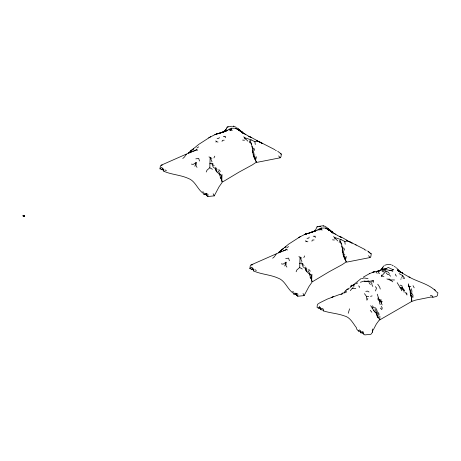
<?xml version="1.0" encoding="UTF-8"?>
<svg xmlns="http://www.w3.org/2000/svg" width="461" height="461" viewBox="0 0 461 461"><rect width="100%" height="100%" fill="white"/><g stroke="black" fill="none" stroke-linecap="round" stroke-linejoin="round"><path stroke-width="0.69" d="M410.336 293.772L412.105 296.314L411.679 297.91L411.8 301.39L379.069 320.291L376.268 324.164L373.289 329.897L372.292 330.842L372.586 332.07L370.903 334.306L364.755 334.905L362.663 333.073L360.727 332.807L360.225 331.643L358.497 331.073L356.618 329.033L356.526 327.863C352.999 323.443 350.325 317.145 343.946 315.768C337.325 313.417 330.295 313.077 323.703 310.979L322.712 309.982L320.689 309.694L319.565 306.83L318.309 308.086L317.053 307.366L317.341 304.865L318.102 303.816L319.15 303.471M379.864 316.108L379.812 319.859L378.078 317.306L377.928 313.509L375.248 312.253C373.041 310.518 372.776 307.447 370.609 305.706M412.912 297.564L412.964 295.138L411.713 293.311L411.909 291.162L411.396 288.77M191.436 164.116L193.211 164.416L196.155 162.439L196.075 166.075L197.026 167.343M281.325 263.859L283.106 264.159L286.045 262.182L285.97 265.818L286.915 267.086M222.035 174.546L221.787 180.458L222.11 182.464L219.038 186.832L214.227 195.879L207.848 196.507L205.9 194.68L203.987 194.427L203.272 193.361C197.412 189.436 195.395 180.885 188.18 178.367C180.447 174.886 171.596 174.69 163.926 171.302L162.629 168.369L161.638 167.441L159.984 168.87L163.453 170.178M311.93 274.289L311.682 280.202L312.005 282.207L308.928 286.575L304.116 295.622L297.743 296.25L295.789 294.423L293.882 294.17L293.167 293.104C287.301 289.18 285.29 280.628 278.075 278.11C270.342 274.629 261.485 274.433 253.821 271.045L252.524 268.112L251.527 267.184L249.879 268.613L253.343 269.921M207.848 196.507L207.974 194.196L204.834 193.32L203.987 194.427M297.743 296.25L297.864 293.939L294.723 293.063L293.882 294.17M24.387 216.221L24.185 216.307C23.188 215.829 23.603 214.832 24.3 215.984L24.531 216.105C22.722 214.93 23.937 215.592 24.3 215.437C25.078 216.382 23.494 214.861 23.35 215.518C25.142 215.558 23.476 214.872 23.707 216.347C26.45 215.598 21.552 214.953 23.707 216.347L24.26 215.437L23.165 215.65L24.133 216.053L24.491 215.771L24.174 215.362M277.706 151.243L281.337 154.078L280.997 156.694L280.184 157.795L256.927 162.364L256.374 162.163L253.343 155.374M367.601 250.986L371.226 253.821L370.892 256.437L370.074 257.538L346.822 262.107L346.263 261.906L343.232 255.117M359.269 287.578L359.39 286.414L358.502 285.929M159.984 168.87L160.319 166.3L161.137 165.222L191.995 151.617M249.879 268.613L250.214 266.043L251.026 264.966L281.89 251.36M249.303 142.789L249.499 141.135L251.182 139.89L254.91 141.711L256.973 141.354L258.535 141.821M339.192 242.532L339.394 240.878L341.071 239.634L344.799 241.455L346.862 241.097L348.424 241.564M206.251 172.011L206.972 170.224L209.801 167.758L210.158 157.391L208.966 156.901M296.141 271.754L296.867 269.967L299.69 267.501L300.048 257.134L298.855 256.644M395.653 274.122L395.532 274.94L396.42 276.174M23.05 215.829L23.229 215.535C23.39 216.007 25.09 214.884 23.269 215.581M373.191 282.518L373.473 280.789L365.492 281.694M255.181 159.535L255.446 157.939L254.72 156.383L253.262 154.902L252.57 150.983M345.076 259.278L345.341 257.682L344.615 256.126L343.157 254.645L342.465 250.726M219.764 175.243L219.978 174.12L218.226 170.812M309.659 274.987L309.873 273.863L308.115 270.555M401.404 290.776L402.28 287.848L402.004 285.849L400.108 285.088M23.713 215.333L23.471 216.307C24.773 215.097 22.681 215.477 23.868 215.322M255.861 159.218L256.437 156.717M345.75 258.961L346.332 256.46M383.932 276.318L381.449 276.185L381.737 275.05M350.792 286.846L351.121 285.543L351.685 285.129L352.642 285.445L353.518 285.134M344.413 292.994L344.811 291.508L345.589 290.574L345.617 291.444L346.476 290.793M353.789 286.656L354.1 285.515M348.239 313.273L349.576 308.835M362.663 333.073L363.014 331.914L361.655 331.666L360.727 332.807L360.542 330.727L359.384 329.92L358.497 331.073M205.9 194.68L206.246 193.539L206.759 195.81M295.789 294.423L296.141 293.282L296.648 295.553M222.029 141.446L222.404 140.346L224.19 140.196M311.918 241.189L312.293 240.089L314.079 239.939M194.836 166.26L196.155 162.439M284.731 266.003L286.045 262.182M346.39 291.721L346.176 292.314L342.235 293.179M372.672 328.998L372.263 330.139L372.586 332.07M375.467 290.96L376.539 288.073L375.329 286.638M348.141 289.502L348.545 288.442L349.455 288.056M219.292 137.366L218.917 138.335L217.131 138.617M309.187 237.11L308.807 238.078L307.026 238.36M225.861 129.754L227.094 127.15L228.16 126.787M221.787 180.458L221.194 174.978L218.721 173.826L216.336 170.858L216.998 169.354L215.541 167.32M311.682 280.202L311.089 274.721L308.611 273.569L306.231 270.601L306.888 269.097L305.436 267.063M410.111 292.798L410.503 291.899L410.232 290.136L408.746 286.102L408.538 283.815M315.312 230.506L316.989 226.893L318.055 226.53M213.956 157.898L214.786 156.158M303.845 257.641L304.681 255.901M400.828 279.326L401.139 278.698M401.71 277.597L402.695 275.638L399.128 273.627M23.753 215.84L24.26 215.69M188.607 153.069L189.004 152.349M278.496 252.812L278.899 252.092M23.609 215.31L24.427 215.886L24.081 215.443M367.855 298.474L366.881 300.209L366.553 296.504L364.455 293.645M382.901 267.15L381.766 269.115L382.659 267.196L382.336 267.991L384.019 265.761M381.028 270.106L381.892 268.7M225.66 129.702L224.974 130.809L226.253 128.93M379.461 271.252L378.383 272.9L379.599 273.5M224.271 131.719L225.187 130.394M314.465 231.019L315.082 230.137M313.964 231.779L314.736 230.667M224.225 131.794L224.847 130.924M161.586 169.729L162.629 168.369L163.609 169.515L163.926 171.302M251.481 269.472L252.524 268.112L253.504 269.259L253.821 271.045M350.32 290.649L352.227 288.229L353.212 287.681M186.411 154.251L184.348 157.149L182.787 158.457M276.3 253.994L274.237 256.892L272.676 258.2M189.846 152.96L190.543 152.118M23.649 215.569L23.269 216.221L23.523 216.053M188.705 153.017L189.385 152.222M278.594 252.761L279.274 251.965M235.041 128.273L231.497 128.221L231.197 129.979L230.246 130.215M324.93 228.016L321.167 228.12L321.478 228.339L321.087 229.722L322.251 229.97M23.597 215.535L23.125 216.105L23.788 215.61M389.43 273.511L388.035 272.042L386.064 271.195L381.449 276.185M189.627 151.911L198.708 144.408L210.74 136.686M279.522 251.654L288.603 244.151L300.635 236.43M350.256 287.37L352.919 285.203L354.814 284.489M230.027 129.893L231.583 128.596M321.478 228.339L318.764 230.148M284.956 247.327L285.941 246.52L285.1 247.205M190.358 151.398L193.511 148.874L190.422 151.012M280.248 251.141L283.406 248.617L280.317 250.755M23.713 215.598L23.05 215.973L23.574 215.489M215.863 142.017L216.353 141.671L218.007 142.063M305.752 241.754L306.242 241.414L307.896 241.806M352.642 285.445L361.424 278.311M346.217 290.027L347.905 288.909L346.972 289.525M196.853 148.027L198.679 146.857M286.742 247.77L288.574 246.6M377.795 271.218L382.803 269.293L376.902 271.356L376.942 271.713L378.856 270.607M363.389 277.078L369.745 273.506M208.637 137.839L215.316 134.474L216.947 133.903L214.884 134.652L222.79 132.209L220.508 133.01M298.532 237.582L305.211 234.217L306.836 233.646L304.779 234.395L312.685 231.952L308.109 233.45M319.536 302.912L327.408 299.045L340.068 294.308M355.811 283.913L357.736 282.91M369.301 273.736L375.266 271.345L377.184 273.315M190.145 152.528L196.922 149.744L197.55 150.321M280.034 252.271L286.817 249.487L287.439 250.064M223.314 136.502L225.458 136.468M313.203 236.245L315.353 236.211M385.166 269.057L386.226 268.579L384.365 269.189M227.365 130.411L215.316 134.474L216.641 134.174M317.26 230.154L314.235 231.197M313.664 231.497L311.648 232.367L315.422 230.892L308.985 233.001M333.585 296.55L331.62 297.38L332.421 297.04M228.956 129.276L231.497 128.221M318.845 229.019L321.386 227.965M209.715 163.834L211.288 163.2L213.028 163.736M299.604 263.577L301.183 262.943L302.917 263.479M229.428 129.443L224.53 131.322L226.535 131.028M317.047 230.085L319.317 229.186M314.69 230.863L309.942 232.776M362.156 278.605L363.85 277.937L368.028 278.605M193.441 151.156L196.922 149.744L196.069 149.278M283.331 250.899L286.817 249.487L285.964 249.021M222.196 132.572L224.081 131.852M313.97 231.595L315.871 230.869M219.038 133.413L227.146 130.544M384.762 265.254L387.171 264.533L391.124 264.649M380.988 269.887L382.826 268.93L386.191 268.636L388.369 267.363L390.473 268.625M340.794 294.314L342.903 293.594L340.742 294.291M364.34 281.585L368.616 280.933M307.216 233.629L305.211 234.217L306.536 233.917M360.398 282.259L364.323 281.014L366.08 281.302M218.773 133.54L219.885 133.206M370.569 296.348L372.102 295.91M227.094 127.15L228.979 126.66M316.989 226.893L320.625 226.397M377.668 271.402L378.498 271.224L376.533 271.512M384.238 269.771L382.411 270.158L386.185 269.593L392.922 271.085L390.288 270.267L391.032 270.417L389.113 270.348M382.106 271.327L383.016 271.143L383.074 271.857L384.376 271.829M411.333 297.939L411.8 301.39L415.862 300.048L430.833 297.045L432.954 297.218L435.247 296.769L436.821 296.244L437.581 295.196L437.869 292.695L436.613 291.98C429.577 283.97 418.029 282.103 408.993 276.963L409.962 277.557L397.86 270.532L399.232 271.471M371.612 281.135L373.473 280.789M195.804 158.861L198.697 158.365L199.492 161.022M285.699 258.604L288.592 258.108L289.387 260.765M365.809 291.352L367.521 291.11L369.013 291.997M327.224 228.668L326.376 227.187L324.959 226.299L323.23 225.786L319.369 226.265M189.978 151.807L190.889 151.698M279.873 251.55L280.778 251.435M229.474 126.521L231.67 126.268M161.137 165.222L162.33 165.101M251.026 264.966L252.818 264.781M232.39 126.55L233.468 126.447L233.335 126.043L236.481 127.443M351.121 285.543L352.999 285.388M229.405 130.037L232.361 130.227M319.3 229.78L321.087 229.722M430.309 295.72L431.974 295.662L432.954 297.218M254.991 154.902L253.262 154.902L253.988 153.467C252.818 149.427 252.017 145.446 250.438 141.567L251.331 144.293M344.886 254.645L343.157 254.645L343.877 253.21L342.327 248.122M394.53 279.954L390.6 279.954L388.842 278.836M384.549 270.693L385.736 270.716L386.064 271.195M410.515 293.271L411.713 293.311M352.227 288.229L355.794 288.644M366.553 296.504L368.731 296.636M242.642 140.075L244.468 140.282M332.537 239.818L334.363 240.025M377.98 297.864L378.02 299.696L379.541 300.975L382.348 301.776M392.346 269.593L393.573 269.812L391.014 268.798M403.052 278.15L404.602 278.432L402.695 275.638M397.186 282.668L400.056 287.434L402.28 287.848L404.666 290.534M377.254 294.176L379.063 299.552L381.524 300.036L379.541 300.975L379.53 302.791L380.198 304.658M251.182 139.89L244.399 137.614L243.765 136.808M341.071 239.634L334.288 237.357L333.66 236.551M401.923 289.635L403.801 290.09L404.13 292.262M280.265 153.813L281.337 154.078M370.16 253.556L371.226 253.821M408.746 286.102L410.814 286.627M318.309 308.086L320.234 308.576M275.367 150.234L276.358 150.528M364.76 249.827L366.253 250.271M386.894 278.922L391.072 280.472L392.772 281.838M334.185 233.341L337.999 235.778L342.281 237.594L347.191 240.423M340.391 236.96L341.526 237.369L339.388 236.274M252.115 147.739L254.092 148.511L254.656 150.43M248.623 136.421L251.81 137.701L249.879 136.825M249.292 136.56L244.295 133.598M23.523 215.368L23.943 215.333M245.506 134.468L241.789 132.324L243.201 133.632M335.401 234.211L331.678 232.067L333.09 233.375M364.772 249.43L349 241.362M355.362 244.607L356.232 245.045M249.493 136.531L257.296 140.68M274.883 149.687L259.105 141.619M398.223 270.745L400.776 272.099L398.748 271.016L399.889 271.615M346.568 240.146L352.129 243.114L349.161 241.662M326.797 228.765L325.293 227.959L332.727 232.356L327.298 229.031M202.742 191.73L203.9 192.358M292.637 291.473L293.79 292.101M434.458 289.635L435.357 290.148M259.272 141.919L262.24 143.371L256.673 140.403L257.785 141.078M391.908 265.063L393.268 265.853M401.79 272.589L402.833 273.194L400.678 271.938M209.801 167.758L212.412 169.279M299.69 267.501L302.301 269.022M211.916 158.428L210.158 157.391L212.025 161.886M301.805 258.166L300.048 257.134L301.915 261.629M164.963 169.867L166.444 170.777M254.858 269.61L256.339 270.521M243.345 132.837L241.501 131.587L242.388 132.405M333.234 232.58L331.39 231.33L332.721 232.551M242.181 132.486L240.792 131.5L242.849 133.068M332.076 232.223L330.687 231.243L332.738 232.811M23.943 215.598L23.949 216.347L23.903 215.84M242.832 132.612L238.66 129.979L242.832 132.612L239.005 129.455M216.336 170.858L215.541 168.859L213.201 167.066L211.893 163.828L214.169 165.753M306.231 270.601L305.43 268.602L303.096 266.81L301.788 263.571L304.064 265.496M394.38 266.337L395.538 267.282M332.727 232.356L328.9 229.198M237.432 128.049L239.466 130.071L238.32 128.838M327.327 227.792L329.356 229.814L328.209 228.581M378.078 317.306L377.219 316.459L375.946 310.754L374.943 309.141M370.552 282.046L371.848 283.365L371.912 284.679L372.816 286.483M377.951 317.75L376.424 313.687L373.744 310.512M396.46 267.755L399.393 271.448M247.88 141.187L244.399 137.614L245.252 139.182M337.775 240.93L334.288 237.357L335.141 238.925M380.383 308.086L381.771 309.567L382.273 307.913L381.212 306.386M390.588 276.22L389.188 274.704L387.424 274.376L386.312 272.947M399.047 271.068L400.24 272.451M377.738 284.207L379.657 287.065L380.262 289.059M319.565 306.83L320.47 307.885L320.689 309.694L321.697 308.3L323.213 309.037L323.703 310.979M399.249 271.229L397.952 269.697L399.722 271.788M308.703 269.305L310.293 271.172M218.814 169.562L220.398 171.429M370.287 310.38L371.86 312.253M368.552 255.682L370.074 257.538M278.657 155.939L280.184 157.795M311.296 278.778L310.005 276.104L309.873 273.863M221.407 179.035L220.116 176.361L219.978 174.12M370.373 284.512L369.192 282.921L368.858 281.129M306.928 271.892L305.764 270.325L305.43 268.602M217.033 172.149L215.875 170.582L215.541 168.859M310.063 277.395L311.169 278.928M220.174 177.652L221.274 179.185M24.306 215.518L24.531 216.105M372.442 305.787L373.71 307.66L375.646 307.931L376.827 309.994L377.294 311.976L378.746 313.082L379.051 314.846M305.735 240.561L306.242 241.414M215.846 140.818L216.353 141.671M405.473 292.383L406.988 295.011L406.694 292.896M382.152 304.952L380.803 301.938L379.541 300.975L379.063 299.552M413.039 285.699L414.18 287.82M368.581 251.47L369.365 252.933M345.641 260.598L343.485 256.074M255.746 160.854L253.59 156.331M342.961 249.395L341.826 246.053M253.066 149.652L251.937 146.31M403.801 290.09L402.28 287.848L400.632 289.001L400.056 287.434M303.05 293.496L304.116 295.622M213.161 193.753L214.227 195.879M410.93 296.411L411.679 297.91M314.857 236.441L315.364 237.496M224.968 136.698L225.475 137.753M408.446 284.996L409.305 287.105L411.131 296.331M323.23 225.786L323.363 226.19M341.226 244.036L340.333 241.31L341.716 244.509L342.004 247.482L343.987 248.254L344.546 250.173M345.917 260.817L346.263 261.906L342.137 264.672L328.808 271.932L313.042 281.383L312.137 281.608L311.809 280.507M256.028 161.073L256.374 162.163L252.248 164.929L238.919 172.189L223.153 181.64L222.242 181.865L221.92 180.764M410.446 294.735L410.768 295.853M363.014 331.914L363.516 334.179M381.138 301.632L381.397 303.021M342.212 249.96L342.609 252.513M252.317 150.217L252.714 152.77M344.799 241.455L345.174 244.272M254.91 141.711L255.279 144.529M372.085 307.268L372.286 308.87M376.424 312.587L376.424 313.687M223.769 131.754L221.758 132.624L225.533 131.149L223.769 131.754M374.286 271.961L372.937 272.146L374.286 271.961M240.146 130.912L238.435 130.233L241.616 131.616L240.146 130.912M330.036 230.656L328.33 229.97L331.505 231.359L330.036 230.656M398.742 271.068L397.313 270.48L399.641 271.448L398.742 271.068M237.64 129.322L235.398 128.216L239.703 130.63L237.64 129.322M240.072 130.382L238.608 129.264L240.089 130.411M329.961 230.125L328.497 229.008L329.978 230.154"/></g></svg>
